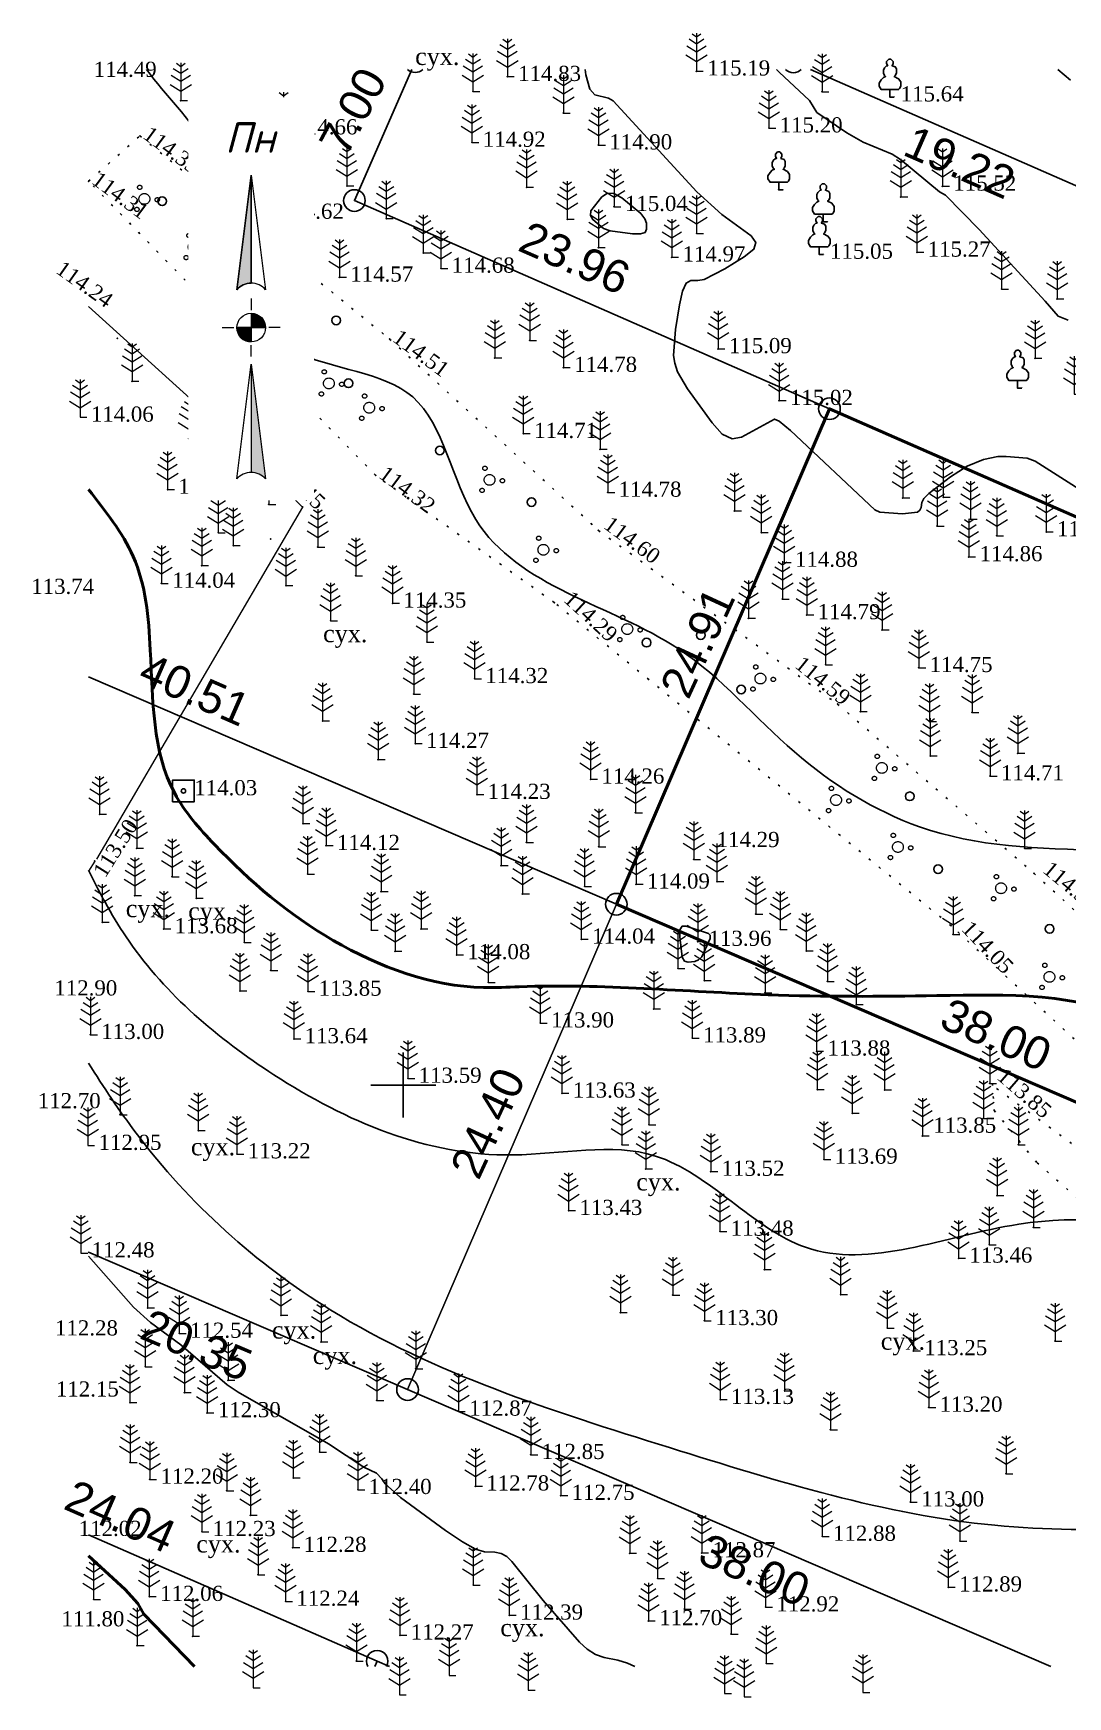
# Model space of a CAD drawing. Header units: millimetres. Extents: x 5405432.9 to 5405521, y 5524871.8 to 5524948.6.
# Drawn here: x 5405432.9 to 5405480.7, y 5524871.8 to 5524948.6 of the extents above; entities that cross this region are included whole.
import ezdxf
from ezdxf.enums import TextEntityAlignment as Align

# ---------------------------------------------------------------- set-up
doc = ezdxf.new("R2010")
doc.units = ezdxf.units.MM
doc.set_wipeout_variables(frame=1)
for name, pattern in [('DASHEDX2', [1.5, 1, -0.5]), ('HIDDEN', [0.5, 0, -0.5]), ('суцільна', [50, 50, 0])]:
    doc.linetypes.add(name, pattern=pattern)
for name, color, linetype, lineweight in [('#Лист (текст_ПН)', 250, 'Continuous', 0), ('#Штамп', 250, 'Continuous', 0), ('11900000', 1, 'Continuous', 30), ('82323000', 185, 'Сеточный', 20), ('Контур', 7, 'HIDDEN', 30), ('ТОЧКИ', 7, 'Continuous', 30), ('усл. знак', 7, 'суцільна', 20)]:
    doc.layers.add(name, color=color, linetype=linetype, lineweight=lineweight)
for name, color, linetype in [('SC007', 7, 'Continuous'), ('горизонтали', 42, 'Continuous'), ('дороги', 7, 'Continuous'), ('Ділянки_Межі', 10, 'Continuous'), ('надписи', 7, 'Continuous'), ('отметки', 7, 'Continuous'), ('промеры', 185, 'Continuous'), ('Растительность', 7, 'Continuous')]:
    doc.layers.add(name, color=color, linetype=linetype)
doc.styles.get("Standard").update_dxf_attribs({"font": 'arial.ttf'})
doc.styles.add('times', font='times.ttf')
doc.styles.add('Мой_Топо', font='isocpeui.ttf')
doc.linetypes.add('Сеточный', pattern='A,2.2,["<",Standard,S=0.5,R=90,X=0,Y=0],2.2,["<",Standard,S=0.5,R=270,X=-0.5,Y=0],0.1', length=4.5)

# ---------------------------------------------------------------- blocks, each defined once
blk = doc.blocks.new('A$C2ACB5305')
at = {"layer": 'Растительность'}
blk.add_lwpolyline([(0.2, 0), (0.2, 0), (0, 0), (0, 0.35), (-0.4, 0.35), (-0.5, 0.5), (-0.5, 0.65), (-0.4, 0.8), (-0.3, 0.9), (-0.2, 0.95), (-0.25, 1), (-0.3, 1.1), (-0.3, 1.25), (-0.25, 1.35), (-0.15, 1.45), (-0.1, 1.45), (-0.15, 1.55), (-0.15, 1.65), (-0.05, 1.75), (0.05, 1.75), (0.15, 1.65), (0.15, 1.55), (0.1, 1.45), (0.25, 1.4), (0.3, 1.3), (0.3, 1.1), (0.25, 1), (0.2, 0.95), (0.4, 0.85), (0.5, 0.7), (0.5, 0.5), (0.45, 0.4), (0.4, 0.35), (0, 0.35)], dxfattribs=at)
blk = doc.blocks.new('A$C51FE15A3')
at = {"layer": 'Растительность', "color": 94, "lineweight": 0}
for points in [[(-0.201, 1.726), (0, 1.584), (0.201, 1.726)], [(0, 1.75), (0, 0), (0.319, 0)], [(-0.447, 1.172), (0, 0.895), (0.447, 1.172)], [(-0.343, 1.489), (0, 1.267), (0.343, 1.489)], [(-0.493, 0.753), (0, 0.444), (0.493, 0.753)]]:
    blk.add_lwpolyline(points, dxfattribs=at)
blk = doc.blocks.new('SYMBOL902')
at = {"layer": 'SC007'}
blk.add_lwpolyline([(-1.25, -1.25), (-1.25, 1.25), (1.25, 1.25), (1.25, -1.25)], close=True, dxfattribs=at)
blk.add_circle((0, 0), 0.25, dxfattribs=at)
blk = doc.blocks.new('A$C72385B22')
at = {"layer": 'усл. знак'}
for centre, radius in [((0, 0), 0.625), ((-0.02, 1.49), 0.25), ((-1.29, -0.64), 0.25), ((1.28, -0.76), 0.25)]:
    blk.add_circle(centre, radius, dxfattribs=at)
blk = doc.blocks.new('*U5')
at = {"color": 0}
for points in [[(-0.113, 0), (-0.109, -0.029), (-0.097, -0.056)], [(-0.113, 0), (-0.097, -0.056), (0, 0)], [(-0.097, -0.056), (0, -0.113), (0, 0)], [(-0.097, -0.056), (-0.08, -0.08), (-0.056, -0.097)], [(-0.097, -0.056), (-0.056, -0.097), (0, -0.113)], [(-0.056, -0.097), (-0.029, -0.109), (0, -0.113)]]:
    blk.add_solid(points, dxfattribs=at)
blk = doc.blocks.new('*U6')
at = {"color": 0}
for points in [[(0, 0), (0.097, 0.056), (0, 0.113)], [(0.097, 0.056), (0.029, 0.109), (0, 0.113)], [(0, 0), (0.113, 0), (0.097, 0.056)], [(0.097, 0.056), (0.056, 0.097), (0.029, 0.109)], [(0.097, 0.056), (0.08, 0.08), (0.056, 0.097)], [(0.113, 0), (0.109, 0.029), (0.097, 0.056)]]:
    blk.add_solid(points, dxfattribs=at)
blk = doc.blocks.new('*U7')
at = {"color": 0}
for points in [[(0, -1.136), (0.021, -1.138), (0, -0.288)], [(0.021, -1.138), (0.042, -1.142), (0, -0.288)], [(0.042, -1.142), (0.062, -1.15), (0, -0.288)], [(0.062, -1.15), (0.081, -1.16), (0, -0.288)], [(0.081, -1.16), (0.098, -1.173), (0, -0.288)], [(0.098, -1.173), (0.113, -1.188), (0, -0.288)]]:
    blk.add_solid(points, dxfattribs=at)
blk = doc.blocks.new('*U8')
at = {"color": 0}
for points in [[(-0.113, 0.297), (-0.098, 0.312), (0, 1.197)], [(-0.098, 0.312), (-0.081, 0.325), (0, 1.197)], [(-0.081, 0.325), (-0.062, 0.335), (0, 1.197)], [(-0.062, 0.335), (-0.042, 0.343), (0, 1.197)], [(-0.042, 0.343), (-0.021, 0.347), (0, 1.197)], [(-0.021, 0.347), (0, 0.349), (0, 1.197)]]:
    blk.add_solid(points, dxfattribs=at)
blk = doc.blocks.new('#Північ')
at = {"color": 7}
blk.add_wipeout([(-2.901, 10.635), (2.901, 10.635), (2.901, -7.981), (-2.901, -7.981)], dxfattribs=at).dxf.layer = '#Лист (текст_ПН)'
at = {"layer": '#Лист (текст_ПН)'}
for p, q in [((-0.663, 1.748), (0, 7.043)), ((0, 7.043), (0, 2.052)), ((0, 7.043), (0.663, 1.748)), ((0, 1.337), (0, 0.807)), ((-1.337, 0), (-0.807, 0)), ((-0.662, 0), (0.662, 0)), ((0, 0.662), (0, -0.662)), ((1.337, 0), (0.807, 0)), ((0, -1.337), (0, -0.807)), ((-0.663, -6.99), (0, -1.695)), ((0, -1.695), (0.663, -6.99)), ((0, -1.695), (0, -6.686))]:
    blk.add_line(p, q, dxfattribs=at)
at = {"layer": '#Лист (текст_ПН)', "flags": 128}
for points in [[(0, 7.043), (-0.663, 1.748, -0.218585), (0, 2.052)], [(0, 0), (-0.662, 0, 0.414214), (0, -0.662)]]:
    blk.add_lwpolyline(points, format="xyb", close=True, dxfattribs=at)
at = {"layer": '#Лист (текст_ПН)'}
blk.add_circle((0, 0), 0.662, dxfattribs=at)
for centre in [(0, 1.178), (0, -7.56)]:
    blk.add_arc(centre, 0.874, 40.67981, 139.32019, dxfattribs=at)
at = {"layer": '#Лист (текст_ПН)', "xscale": 5.883850111352785, "yscale": 5.883850111352785, "zscale": 5.883850111352785}
for name in ['*U8', '*U5', '*U6', '*U7']:
    blk.add_blockref(name, (0, 0), dxfattribs=at)
at = {"layer": '#Лист (текст_ПН)', "style": 'Мой_Топо'}
blk.add_text('Пн', height=1.4, dxfattribs=at).set_placement((-1.217, 8.077))

msp = doc.modelspace()

# ---------------------------------------------------------------- linework, layer by layer
at = {"layer": '11900000', "color": 7}
for points in [[(5405450, 5524898.5, 0), (5405450, 5524901.5, 0)], [(5405450, 5524898.5, 0), (5405450, 5524901.5, 0)], [(5405448.5, 5524900, 0), (5405451.5, 5524900, 0)], [(5405448.5, 5524900, 0), (5405451.5, 5524900, 0)]]:
    msp.add_polyline3d(points, dxfattribs=at)
at = {"layer": '82323000', "color": 7}
for points, elevation in [([(5405435.456, 5524935.952), (5405442.087, 5524929.95), (5405445.347, 5524926.687), (5405435.83, 5524910.43)], 114.265), ([(5405435.741, 5524910.343), (5405435.456, 5524909.875)], 114.18)]:
    msp.add_lwpolyline(points, dxfattribs=dict(at, elevation=elevation))
at = {"layer": 'горизонтали', "color": 32}
for points in [[(5405465.637, 5524929.912, 115), (5405465.197, 5524929.842, 115), (5405464.737, 5524930.062, 115), (5405464.267, 5524930.572, 115), (5405463.127, 5524932.142, 115), (5405462.677, 5524932.932, 115), (5405462.547, 5524933.342, 115), (5405462.487, 5524933.692, 115), (5405462.587, 5524934.882, 115), (5405462.767, 5524936.022, 115), (5405462.907, 5524936.652, 115), (5405463.077, 5524937.032, 115), (5405463.287, 5524937.152, 115), (5405463.617, 5524937.152, 115), (5405463.907, 5524937.202, 115), (5405464.857, 5524937.692, 115), (5405465.757, 5524938.242, 115), (5405466.197, 5524938.592, 115), (5405466.297, 5524938.912, 115), (5405466.077, 5524939.212, 115), (5405464.727, 5524940.202, 115), (5405463.567, 5524941.242, 115), (5405459.707, 5524945.442, 115), (5405459.477, 5524945.572, 115), (5405458.857, 5524945.732, 115), (5405458.627, 5524945.982, 115), (5405458.437, 5524946.642, 115), (5405458.403, 5524946.9, 115)], [(5405467.247, 5524946.9, 115.5), (5405467.367, 5524946.772, 115.5), (5405468.777, 5524945.462, 115.5), (5405469.107, 5524944.912, 115.5)], [(5405469.107, 5524944.912, 115.5), (5405470.497, 5524943.972, 115.5), (5405471.247, 5524943.542, 115.5), (5405472.587, 5524942.982, 115.5), (5405472.977, 5524942.742, 115.5), (5405474.787, 5524941.242, 115.5), (5405475.057, 5524941.092, 115.5), (5405476.617, 5524939.502, 115.5), (5405479.657, 5524936.202, 115.5), (5405480.257, 5524935.502, 115.5), (5405480.727, 5524935.322, 115.5)], [(5405482.417, 5524926.762, 115), (5405479.207, 5524928.812, 115), (5405478.827, 5524928.942, 115), (5405477.857, 5524929.032, 115), (5405477.477, 5524929.032, 115), (5405476.817, 5524928.892, 115), (5405476.057, 5524928.582, 115), (5405475.287, 5524928.082, 115), (5405474.287, 5524927.322, 115), (5405474.057, 5524927.082, 115), (5405473.967, 5524926.902, 115), (5405473.937, 5524926.672, 115), (5405473.877, 5524926.542, 115), (5405473.767, 5524926.462, 115), (5405473.067, 5524926.382, 115), (5405472.027, 5524926.462, 115), (5405471.787, 5524926.562, 115), (5405467.897, 5524930.222, 115), (5405467.377, 5524930.652, 115), (5405467.157, 5524930.752, 115), (5405465.637, 5524929.912, 115)], [(5405435.456, 5524892.102, 112.5), (5405437.527, 5524889.742, 112.5), (5405438.317, 5524889.042, 112.5), (5405439.717, 5524888.002, 112.5), (5405441.857, 5524886.162, 112.5), (5405442.367, 5524885.812, 112.5), (5405446.547, 5524883.432, 112.5), (5405448.177, 5524882.352, 112.5), (5405448.767, 5524882.072, 112.5), (5405449.007, 5524881.822, 112.5), (5405449.157, 5524881.592, 112.5), (5405449.877, 5524880.962, 112.5), (5405451.947, 5524879.432, 112.5), (5405452.737, 5524878.902, 112.5), (5405453.337, 5524878.572, 112.5), (5405453.747, 5524878.452, 112.5), (5405454.227, 5524878.432, 112.5), (5405454.527, 5524878.372, 112.5), (5405454.787, 5524878.232, 112.5), (5405455.017, 5524878.002, 112.5), (5405456.467, 5524876.192, 112.5), (5405458.147, 5524874.282, 112.5), (5405458.497, 5524873.952, 112.5), (5405458.877, 5524873.712, 112.5), (5405459.287, 5524873.572, 112.5), (5405459.917, 5524873.442, 112.5), (5405460.357, 5524873.302, 112.5), (5405460.696, 5524873.147, 112.5)]]:
    msp.add_polyline3d(points, dxfattribs=at)
for points in [[(5405459.257, 5524939.552, 115), (5405459.567, 5524939.442, 115), (5405460.597, 5524939.312, 115), (5405460.957, 5524939.302, 115), (5405461.177, 5524939.372, 115), (5405461.237, 5524939.522, 115), (5405461.237, 5524939.802, 115), (5405461.167, 5524940.002, 115), (5405460.977, 5524940.242, 115), (5405460.097, 5524940.962, 115), (5405459.737, 5524941.162, 115), (5405459.437, 5524941.182, 115), (5405459.177, 5524941.012, 115), (5405458.667, 5524940.372, 115), (5405458.647, 5524940.152, 115), (5405458.757, 5524939.962, 115), (5405459.257, 5524939.552, 115)], [(5405463.797, 5524905.922, 114), (5405463.647, 5524905.782, 114), (5405463.467, 5524905.712, 114), (5405463.167, 5524905.672, 114), (5405462.997, 5524905.722, 114), (5405462.887, 5524905.902, 114), (5405462.777, 5524906.842, 114), (5405462.787, 5524907.172, 114), (5405462.887, 5524907.332, 114), (5405463.067, 5524907.332, 114), (5405464.107, 5524906.992, 114), (5405464.177, 5524906.922, 114), (5405464.177, 5524906.772, 114), (5405463.797, 5524905.922, 114)]]:
    msp.add_polyline3d(points, close=True, dxfattribs=at)
at = {"layer": 'горизонтали', "color": 32, "lineweight": 50}
msp.add_polyline3d([(5405435.456, 5524878.265, 112), (5405437.147, 5524876.712, 112), (5405437.727, 5524876.062, 112), (5405438.017, 5524875.572, 112), (5405440.347, 5524873.147, 112)], dxfattribs=at)
at = {"layer": 'горизонтали', "color": 32}
for points, knots in [([(5405438.141, 5524946.9), (5405438.993, 5524945.681), (5405441.821, 5524943.317), (5405440.684, 5524937.671), (5405444.794, 5524933.035), (5405451.566, 5524932.913), (5405452.841, 5524923.414), (5405462.376, 5524921.694), (5405467.678, 5524915.219), (5405474.332, 5524911.065), (5405480.954, 5524910.859), (5405487.753, 5524910.726), (5405489.619, 5524917.188), (5405495.917, 5524914.065), (5405499.639, 5524916.398), (5405503.163, 5524916.446), (5405505.422, 5524912.201), (5405510.741, 5524912.765), (5405517.045, 5524907.883), (5405517.653, 5524912.221), (5405518.2, 5524913.77)], [583.964063, 583.964063, 583.964063, 583.964063, 588.386683, 594.103196, 599.108283, 605.048663, 611.412942, 622.521559, 629.692846, 636.424411, 645.037599, 650.155211, 654.20471, 660.817642, 664.928993, 667.318617, 670.308652, 677.41329, 682.706882, 687.018483, 687.018483, 687.018483, 687.018483]), ([(5405435.456, 5524909.916), (5405436.018, 5524908.776), (5405438.058, 5524905.013), (5405444.44, 5524899.573), (5405453.206, 5524895.816), (5405462.487, 5524898.046), (5405468.665, 5524890.189), (5405477.912, 5524894.346), (5405487.765, 5524893.352), (5405494.628, 5524888.993), (5405502.439, 5524889.215), (5405504.562, 5524893.563), (5405508.71, 5524895.669), (5405513.235, 5524895.608), (5405516.651, 5524894.526), (5405518.2, 5524894.38)], [29.461431, 29.461431, 29.461431, 29.461431, 33.238106, 42.351864, 53.987263, 60.5812, 68.695045, 78.614199, 86.783744, 97.871674, 102.815261, 107.548903, 110.976626, 116.23534, 120.930213, 120.930213, 120.930213, 120.930213]), ([(5405518.2, 5524887.132), (5405515.887, 5524886.321), (5405510.865, 5524883.626), (5405503.061, 5524877.143), (5405490.607, 5524880.098), (5405476.913, 5524878.707), (5405461.824, 5524883.403), (5405447.517, 5524887.885), (5405439.136, 5524895.388), (5405436.153, 5524899.91), (5405435.456, 5524901.009)], [202.491289, 202.491289, 202.491289, 202.491289, 209.892608, 219.526566, 231.106647, 245.459521, 260.911196, 277.803065, 289.957635, 293.807609, 293.807609, 293.807609, 293.807609])]:
    msp.add_open_spline(points, degree=3, knots=knots, dxfattribs=at)
at = {"layer": 'горизонтали', "color": 32, "lineweight": 50}
msp.add_open_spline([(5405518.2, 5524902.65), (5405516.321, 5524903.674), (5405514.463, 5524907.297), (5405509.989, 5524906.658), (5405506.812, 5524904.913), (5405502.087, 5524905.078), (5405497.049, 5524903.519), (5405494.428, 5524899.014), (5405488.528, 5524899.028), (5405483.602, 5524904.357), (5405475.07, 5524904.101), (5405465.673, 5524904.056), (5405458.644, 5524904.734), (5405451.834, 5524904.358), (5405446.555, 5524906.313), (5405442.168, 5524910.026), (5405438.386, 5524914.341), (5405438.447, 5524919.318), (5405437.977, 5524924.38), (5405436.229, 5524926.498), (5405435.456, 5524927.508)], degree=3, knots=[205.870525, 205.870525, 205.870525, 205.870525, 212.423165, 215.395728, 218.258995, 223.252411, 229.279318, 232.992538, 237.766943, 244.213134, 253.624228, 261.428369, 272.933051, 274.584334, 281.85809, 288.915218, 291.908367, 298.615428, 303.009483, 306.761195, 306.761195, 306.761195, 306.761195], dxfattribs=at)
at = {"layer": 'дороги', "color": 7, "linetype": 'DASHEDX2', "elevation": 112.707}
msp.add_lwpolyline([(5405516.907, 5524916.173), (5405514.139, 5524918.61), (5405505.413, 5524925.901), (5405496.835, 5524932.918), (5405486.477, 5524941.466), (5405480.25, 5524946.9)], dxfattribs=at)
at = {"layer": 'Ділянки_Межі', "lineweight": 25}
for points in [[(5405450.392, 5524946.9), (5405447.741, 5524940.842), (5405469.694, 5524931.231), (5405459.846, 5524908.351), (5405435.456, 5524918.847)], [(5405450.392, 5524946.9), (5405447.741, 5524940.842), (5405469.694, 5524931.231), (5405504.504, 5524915.991), (5405518.2, 5524909.995)], [(5405488.863, 5524946.9), (5405485.638, 5524939.534), (5405468.813, 5524946.9)], [(5405518.2, 5524925.278), (5405503.281, 5524931.809), (5405485.638, 5524939.534), (5405468.813, 5524946.9)], [(5405479.923, 5524873.147), (5405450.2, 5524885.938), (5405435.456, 5524892.283)], [(5405435.456, 5524879.236), (5405448.794, 5524873.396), (5405449.362, 5524873.147)]]:
    msp.add_lwpolyline(points, dxfattribs=at)
at = {"layer": 'Ділянки_Межі', "lineweight": 50}
msp.add_lwpolyline([(5405459.846, 5524908.351), (5405469.694, 5524931.231), (5405504.504, 5524915.991), (5405494.751, 5524893.33)], close=True, dxfattribs=at)
at = {"layer": 'Ділянки_Межі', "lineweight": 0}
for points in [[(5405435.456, 5524918.847), (5405459.846, 5524908.351), (5405450.2, 5524885.938), (5405435.456, 5524892.283)], [(5405450.2, 5524885.938), (5405459.846, 5524908.351), (5405494.751, 5524893.33), (5405486.065, 5524873.147)], [(5405479.923, 5524873.147), (5405450.2, 5524885.938)]]:
    msp.add_lwpolyline(points, dxfattribs=at)
at = {"layer": 'Ділянки_Межі'}
for points in [[(5405435.456, 5524879.236), (5405448.794, 5524873.396), (5405448.681, 5524873.147)], [(5405448.681, 5524873.147), (5405448.794, 5524873.396), (5405449.362, 5524873.147)]]:
    msp.add_lwpolyline(points, dxfattribs=at)
at = {"layer": 'Контур', "color": 7, "linetype": 'HIDDEN'}
for points, elevation in [([(5405475.316, 5524907.356), (5405456.979, 5524922.281), (5405448.731, 5524928.148), (5405435.462, 5524941.734), (5405437.83, 5524943.827), (5405449.367, 5524934.449), (5405459.02, 5524925.611), (5405470.07, 5524917.59), (5405479.143, 5524909.781)], 113.339), ([(5405479.143, 5524909.781), (5405479.143, 5524909.781), (5405486.624, 5524902.96), (5405500.397, 5524891.973), (5405504.773, 5524889.922), (5405504.283, 5524887.655)], 114.045), ([(5405504.283, 5524887.655), (5405502.637, 5524886.68), (5405491.469, 5524893.717), (5405483.207, 5524900.101), (5405475.316, 5524907.356)], 113.339), ([(5405511.019, 5524873.147), (5405506.249, 5524877.846), (5405498.3, 5524884.518), (5405477.1, 5524900.076)], 111.795), ([(5405477.228, 5524900.076), (5405477.305, 5524898.823), (5405479.288, 5524896.413), (5405481.195, 5524894.74)], 111.795)]:
    msp.add_lwpolyline(points, dxfattribs=dict(at, elevation=elevation))
at = {"layer": 'отметки', "color": 7}
for p in [(5405463.547, 5524946.818, 115.189), (5405453.219, 5524945.885, 114.89), (5405454.809, 5524946.565, 114.834), (5405469.352, 5524945.867, 115.588), (5405439.715, 5524945.457, 114.509), (5405472.486, 5524945.62, 115.639), (5405457.398, 5524944.883, 114.894), (5405437.83, 5524943.827, 114.335), (5405444.473, 5524944.1, 114.662), (5405453.174, 5524943.527, 114.916), (5405466.895, 5524944.188, 115.197), (5405459.02, 5524943.405, 114.903), (5405443.006, 5524942.711, 114.583), (5405435.462, 5524941.734, 114.308), (5405447.394, 5524941.522, 114.643), (5405455.702, 5524941.456, 114.962), (5405467.348, 5524941.342, 115.116), (5405474.918, 5524941.502, 115.524), (5405459.742, 5524940.561, 115.041), (5405472.992, 5524941.013, 115.4), (5405443.846, 5524940.202, 114.624), (5405449.214, 5524940.008, 114.651), (5405457.579, 5524939.982, 114.97), (5405469.41, 5524939.866, 115.136), (5405463.555, 5524939.327, 114.936), (5405450.927, 5524938.429, 114.673), (5405459.015, 5524938.675, 114.972), (5405462.404, 5524938.228, 114.969), (5405469.221, 5524938.355, 115.053), (5405473.735, 5524938.453, 115.267), (5405451.739, 5524937.712, 114.679), (5405447.052, 5524937.299, 114.573), (5405477.652, 5524936.759, 115.284), (5405480.213, 5524936.298, 115.587), (5405436.781, 5524934.481, 114.271), (5405449.367, 5524934.449, 114.513), (5405455.841, 5524934.387, 114.758), (5405454.231, 5524933.578, 114.764), (5405464.546, 5524933.996, 115.093), (5405479.196, 5524933.563, 115.152), (5405457.397, 5524933.132, 114.784), (5405437.468, 5524932.5, 114.3), (5405478.389, 5524932.183, 115.088), (5405467.368, 5524931.604, 115.017), (5405440.086, 5524929.846, 114.325), (5405442.087, 5524929.95, 114.396), (5405455.548, 5524930.082, 114.711), (5405459.097, 5524929.363, 114.8), (5405441.776, 5524928.535, 114.341), (5405439.109, 5524927.501, 114.199), (5405448.731, 5524928.148, 114.316), (5405443.787, 5524926.813, 114.392), (5405445.347, 5524926.687, 114.448), (5405459.45, 5524927.366, 114.782), (5405473.083, 5524927.115, 115.034), (5405474.951, 5524927.14, 114.965), (5405465.304, 5524926.516, 114.935), (5405476.206, 5524926.134, 114.917), (5405441.448, 5524925.504, 114.259), (5405443.88, 5524925.214, 114.418), (5405459.02, 5524925.611, 114.605), (5405466.54, 5524925.513, 114.884), (5405474.671, 5524925.812, 114.968), (5405477.424, 5524925.364, 114.9), (5405479.71, 5524925.541, 114.906), (5405442.142, 5524924.912, 114.218), (5405446.049, 5524924.842, 114.426), (5405476.131, 5524924.389, 114.86), (5405440.687, 5524923.987, 114.223), (5405467.603, 5524924.131, 114.88), (5405438.824, 5524923.164, 114.04), (5405444.575, 5524923.062, 114.307), (5405447.804, 5524923.519, 114.395), (5405449.506, 5524922.247, 114.353), (5405456.979, 5524922.281, 114.291), (5405467.518, 5524922.44, 114.824), (5405446.639, 5524921.44, 114.366), (5405465.951, 5524921.554, 114.671), (5405468.647, 5524921.713, 114.79), (5405472.13, 5524921.019, 114.758), (5405451.09, 5524920.456, 114.293), (5405469.516, 5524919.409, 114.684), (5405473.824, 5524919.272, 114.747), (5405453.292, 5524918.761, 114.322), (5405450.485, 5524918.057, 114.244), (5405470.07, 5524917.59, 114.586), (5405446.274, 5524916.818, 114.27), (5405471.123, 5524917.247, 114.63), (5405474.321, 5524916.788, 114.745), (5405476.286, 5524917.209, 114.749), (5405450.555, 5524915.77, 114.274), (5405474.35, 5524915.196, 114.696), (5405478.397, 5524915.325, 114.722), (5405448.84, 5524915.029, 114.234), (5405458.657, 5524914.119, 114.258), (5405477.121, 5524914.271, 114.705), (5405453.403, 5524913.414, 114.23), (5405435.968, 5524912.509, 113.721), (5405445.365, 5524912.073, 114.222), (5405460.731, 5524912.574, 114.261), (5405437.681, 5524910.938, 113.809), (5405446.437, 5524911.055, 114.117), (5405455.693, 5524911.206, 114.193), (5405459.037, 5524911.008, 114.155), (5405478.71, 5524910.924, 114.457), (5405435.741, 5524910.343, 113.504), (5405445.582, 5524909.746, 114.177), (5405454.521, 5524910.136, 114.133), (5405463.422, 5524910.42, 114.292), (5405479.143, 5524909.781, 114.391), (5405439.318, 5524909.62, 113.846), (5405458.378, 5524909.176, 114.113), (5405460.761, 5524909.274, 114.091), (5405464.497, 5524909.399, 114.208), (5405437.592, 5524908.752, 113.665), (5405440.436, 5524908.627, 113.86), (5405448.976, 5524908.935, 114.177), (5405455.507, 5524908.825, 114.136), (5405436.088, 5524907.521, 113.445), (5405466.292, 5524907.898, 114.122), (5405438.935, 5524907.208, 113.68), (5405448.519, 5524907.159, 114.065), (5405450.82, 5524907.214, 114.123), (5405458.227, 5524906.732, 114.043), (5405467.424, 5524907.191, 114.126), (5405475.316, 5524907.356, 114.161), (5405475.404, 5524906.96, 114.045), (5405442.651, 5524906.586, 113.895), (5405449.622, 5524906.176, 114.01), (5405452.464, 5524906.012, 114.078), (5405463.609, 5524906.629, 113.959), (5405468.621, 5524906.196, 114.19), (5405443.877, 5524905.296, 113.832), (5405462.693, 5524905.385, 114.01), (5405453.924, 5524904.741, 114.028), (5405463.908, 5524904.823, 114.043), (5405469.6, 5524904.79, 114), (5405442.45, 5524904.344, 113.682), (5405445.591, 5524904.326, 113.852), (5405466.72, 5524904.261, 114.004), (5405470.93, 5524903.72, 114), (5405456.333, 5524902.86, 113.903), (5405461.572, 5524903.517, 113.935), (5405435.546, 5524902.327, 113.001), (5405444.944, 5524902.131, 113.636), (5405463.355, 5524902.168, 113.892), (5405469.102, 5524901.562, 113.878), (5405450.212, 5524900.307, 113.591), (5405469.134, 5524899.79, 113.893), (5405472.24, 5524899.78, 113.93), (5405477.1, 5524900.076, 113.848), (5405457.334, 5524899.621, 113.631), (5405436.916, 5524898.628, 112.976), (5405470.747, 5524898.7, 113.865), (5405476.81, 5524898.46, 113.81), (5405440.528, 5524897.898, 113.106), (5405461.348, 5524898.17, 113.588), (5405473.99, 5524897.65, 113.85), (5405442.314, 5524896.817, 113.217), (5405460.105, 5524897.248, 113.564), (5405478.424, 5524897.247, 113.732), (5405461.205, 5524896.132, 113.439), (5405464.21, 5524896.009, 113.518), (5405469.439, 5524896.57, 113.694), (5405477.44, 5524894.9, 113.67), (5405457.641, 5524894.202, 113.432), (5405464.631, 5524893.245, 113.483), (5405479.12, 5524893.43, 113.57), (5405477.08, 5524892.63, 113.53), (5405466.689, 5524891.481, 113.444), (5405475.662, 5524892.001, 113.459), (5405462.456, 5524890.305, 113.348), (5405470.209, 5524890.323, 113.385), (5405438.184, 5524889.711, 112.55), (5405444.348, 5524889.369, 112.811), (5405460.032, 5524889.498, 113.251), (5405463.915, 5524889.115, 113.3), (5405439.647, 5524888.531, 112.539), (5405472.368, 5524888.777, 113.257), (5405446.202, 5524888.14, 112.885), (5405473.577, 5524887.728, 113.249), (5405480.121, 5524888.18, 113.297), (5405438.073, 5524886.991, 112.307), (5405450.579, 5524886.9, 112.999), (5405441.903, 5524886.371, 112.523), (5405437.367, 5524885.34, 112.159), (5405439.887, 5524885.797, 112.327), (5405448.776, 5524885.439, 112.781), (5405464.645, 5524885.475, 113.127), (5405467.624, 5524885.883, 113.235), (5405440.932, 5524884.862, 112.303), (5405452.545, 5524884.934, 112.873), (5405474.284, 5524885.116, 113.199), (5405469.74, 5524884.082, 113.133), (5405446.133, 5524883.056, 112.447), (5405455.893, 5524882.933, 112.847), (5405437.379, 5524882.577, 112.123), (5405438.284, 5524881.793, 112.202), (5405444.918, 5524881.86, 112.314), (5405447.904, 5524881.315, 112.404), (5405453.336, 5524881.478, 112.775), (5405477.855, 5524882.054, 113.116), (5405441.845, 5524881.267, 112.235), (5405457.28, 5524881.045, 112.749), (5405473.434, 5524880.742, 113.004), (5405442.937, 5524880.137, 112.258), (5405440.696, 5524879.375, 112.233), (5405469.359, 5524879.155, 112.885), (5405444.895, 5524878.646, 112.283), (5405460.465, 5524878.381, 112.798), (5405463.793, 5524878.396, 112.865), (5405475.721, 5524878.94, 112.938), (5405443.291, 5524877.386, 112.268), (5405453.235, 5524876.911, 112.358), (5405461.749, 5524877.219, 112.82), (5405475.187, 5524876.815, 112.891), (5405435.686, 5524876.247, 111.833), (5405438.265, 5524876.379, 112.062), (5405444.56, 5524876.156, 112.237), (5405454.901, 5524875.517, 112.391), (5405461.328, 5524875.26, 112.703), (5405462.99, 5524875.804, 112.76), (5405466.74, 5524875.893, 112.92), (5405440.272, 5524874.552, 112.068), (5405449.846, 5524874.597, 112.272), (5405465.151, 5524874.646, 112.863), (5405437.701, 5524874.114, 111.904), (5405447.834, 5524873.405, 112.287), (5405466.775, 5524873.291, 112.844)]:
    msp.add_point(p, dxfattribs=at)
at = {"layer": 'Растительность', "color": 7}
for centre in [(5405438.86, 5524940.813), (5405442.056, 5524939.201), (5405442.53, 5524937.589), (5405446.896, 5524935.312), (5405447.466, 5524932.404), (5405451.692, 5524929.302, 114.5), (5405455.923, 5524926.92), (5405461.246, 5524920.429), (5405463.745, 5524920.777), (5405465.619, 5524918.265), (5405473.402, 5524913.333), (5405474.713, 5524909.965), (5405479.87, 5524907.214)]:
    msp.add_circle(centre, 0.2, dxfattribs=at)
at = {"layer": 'ТОЧКИ'}
for centre in [(5405447.741, 5524940.842), (5405469.694, 5524931.231), (5405459.846, 5524908.351, 107.24), (5405450.2, 5524885.938)]:
    msp.add_circle(centre, 0.5, dxfattribs=at)
for centre, start, end in [((5405450.548, 5524947.255), 225.24465, 269.98523), ((5405450.548, 5524947.255), 270.01477, 314.75535), ((5405468.03, 5524947.243, 107.24), 223.32361, 269.93447), ((5405468.029, 5524947.243, 107.24), 270.06553, 316.67639), ((5405448.794, 5524873.396), 90.01731, 209.92742), ((5405448.794, 5524873.396), 330.07258, 89.98269)]:
    msp.add_arc(centre, 0.5, start, end, dxfattribs=at)

# ---------------------------------------------------------------- block references
at = {"layer": 'отметки', "color": 7, "xscale": 0.400000000372529, "yscale": 0.400000000372529, "zscale": 0.400000000372529}
msp.add_blockref('SYMBOL902', (5405439.843, 5524913.582, 114.033), dxfattribs=at)
at = {"layer": 'Растительность', "color": 7}
for name, p in [('A$C51FE15A3', (5405454.809, 5524946.565, 114.834)), ('A$C51FE15A3', (5405463.547, 5524946.818, 115.189)), ('A$C51FE15A3', (5405453.219, 5524945.885, 114.89)), ('A$C51FE15A3', (5405469.352, 5524945.867, 115.588)), ('A$C2ACB5305', (5405472.486, 5524945.62, 115.639)), ('A$C51FE15A3', (5405439.715, 5524945.457, 114.509)), ('A$C51FE15A3', (5405457.398, 5524944.883, 114.894)), ('A$C51FE15A3', (5405444.473, 5524944.1, 114.662)), ('A$C51FE15A3', (5405466.895, 5524944.188, 115.197)), ('A$C51FE15A3', (5405453.174, 5524943.527, 114.916)), ('A$C51FE15A3', (5405459.02, 5524943.405, 114.903)), ('A$C51FE15A3', (5405443.006, 5524942.711, 114.583)), ('A$C51FE15A3', (5405447.394, 5524941.522, 114.643)), ('A$C51FE15A3', (5405455.702, 5524941.456, 114.962)), ('A$C2ACB5305', (5405467.348, 5524941.342, 115.116)), ('A$C51FE15A3', (5405472.992, 5524941.013, 115.4)), ('A$C51FE15A3', (5405474.918, 5524941.502, 115.524)), ('A$C51FE15A3', (5405459.742, 5524940.561, 115.041)), ('A$C51FE15A3', (5405443.846, 5524940.202, 114.624)), ('A$C51FE15A3', (5405449.214, 5524940.008, 114.651)), ('A$C51FE15A3', (5405457.579, 5524939.982, 114.97)), ('A$C2ACB5305', (5405469.41, 5524939.866, 115.136)), ('A$C51FE15A3', (5405463.555, 5524939.327, 114.936)), ('A$C51FE15A3', (5405450.927, 5524938.429, 114.673)), ('A$C51FE15A3', (5405459.015, 5524938.675, 114.972)), ('A$C51FE15A3', (5405462.404, 5524938.228, 114.969)), ('A$C2ACB5305', (5405469.221, 5524938.355, 115.053)), ('A$C51FE15A3', (5405473.735, 5524938.453, 115.267)), ('A$C51FE15A3', (5405447.052, 5524937.299, 114.573)), ('A$C51FE15A3', (5405451.739, 5524937.712, 114.679)), ('A$C51FE15A3', (5405477.652, 5524936.759, 115.284)), ('A$C51FE15A3', (5405480.213, 5524936.298, 115.587)), ('A$C51FE15A3', (5405455.841, 5524934.387, 114.758)), ('A$C51FE15A3', (5405454.231, 5524933.578, 114.764)), ('A$C51FE15A3', (5405464.546, 5524933.996, 115.093)), ('A$C51FE15A3', (5405479.196, 5524933.563, 115.152)), ('A$C51FE15A3', (5405457.397, 5524933.132, 114.784)), ('A$C51FE15A3', (5405437.468, 5524932.5, 114.3)), ('A$C2ACB5305', (5405478.389, 5524932.183, 115.088)), ('A$C51FE15A3', (5405481.01, 5524931.905, 115.168)), ('A$C51FE15A3', (5405467.368, 5524931.604, 115.017)), ('A$C51FE15A3', (5405435.062, 5524930.834, 114.056)), ('A$C51FE15A3', (5405440.086, 5524929.846, 114.325)), ('A$C51FE15A3', (5405455.548, 5524930.082, 114.711)), ('A$C51FE15A3', (5405459.097, 5524929.363, 114.8)), ('A$C51FE15A3', (5405441.776, 5524928.535, 114.341)), ('A$C51FE15A3', (5405439.109, 5524927.501, 114.199)), ('A$C51FE15A3', (5405459.45, 5524927.366, 114.782)), ('A$C51FE15A3', (5405443.787, 5524926.813, 114.392)), ('A$C51FE15A3', (5405465.304, 5524926.516, 114.935)), ('A$C51FE15A3', (5405473.083, 5524927.115, 115.034)), ('A$C51FE15A3', (5405474.951, 5524927.14, 114.965)), ('A$C51FE15A3', (5405474.671, 5524925.812, 114.968)), ('A$C51FE15A3', (5405476.206, 5524926.134, 114.917)), ('A$C51FE15A3', (5405441.448, 5524925.504, 114.259)), ('A$C51FE15A3', (5405442.142, 5524924.912, 114.218)), ('A$C51FE15A3', (5405466.54, 5524925.513, 114.884)), ('A$C51FE15A3', (5405477.424, 5524925.364, 114.9)), ('A$C51FE15A3', (5405479.71, 5524925.541, 114.906)), ('A$C51FE15A3', (5405446.049, 5524924.842, 114.426)), ('A$C51FE15A3', (5405467.603, 5524924.131, 114.88)), ('A$C51FE15A3', (5405476.131, 5524924.389, 114.86)), ('A$C51FE15A3', (5405440.687, 5524923.987, 114.223)), ('A$C51FE15A3', (5405447.804, 5524923.519, 114.395)), ('A$C51FE15A3', (5405438.824, 5524923.164, 114.04)), ('A$C51FE15A3', (5405444.575, 5524923.062, 114.307)), ('A$C51FE15A3', (5405449.506, 5524922.247, 114.353)), ('A$C51FE15A3', (5405467.518, 5524922.44, 114.824)), ('A$C51FE15A3', (5405446.639, 5524921.44, 114.366)), ('A$C51FE15A3', (5405465.951, 5524921.554, 114.671)), ('A$C51FE15A3', (5405468.647, 5524921.713, 114.79)), ('A$C51FE15A3', (5405451.09, 5524920.456, 114.293)), ('A$C51FE15A3', (5405472.13, 5524921.019, 114.758)), ('A$C51FE15A3', (5405453.292, 5524918.761, 114.322)), ('A$C51FE15A3', (5405469.516, 5524919.409, 114.684)), ('A$C51FE15A3', (5405473.824, 5524919.272, 114.747)), ('A$C51FE15A3', (5405450.485, 5524918.057, 114.244)), ('A$C51FE15A3', (5405471.123, 5524917.247, 114.63)), ('A$C51FE15A3', (5405476.286, 5524917.209, 114.749)), ('A$C51FE15A3', (5405446.274, 5524916.818, 114.27)), ('A$C51FE15A3', (5405474.321, 5524916.788, 114.745)), ('A$C51FE15A3', (5405450.555, 5524915.77, 114.274)), ('A$C51FE15A3', (5405448.84, 5524915.029, 114.234)), ('A$C51FE15A3', (5405474.35, 5524915.196, 114.696)), ('A$C51FE15A3', (5405478.397, 5524915.325, 114.722)), ('A$C51FE15A3', (5405477.121, 5524914.271, 114.705)), ('A$C51FE15A3', (5405453.403, 5524913.414, 114.23)), ('A$C51FE15A3', (5405458.657, 5524914.119, 114.258)), ('A$C51FE15A3', (5405435.968, 5524912.509, 113.721)), ('A$C51FE15A3', (5405445.365, 5524912.073, 114.222)), ('A$C51FE15A3', (5405460.731, 5524912.574, 114.261)), ('A$C51FE15A3', (5405446.437, 5524911.055, 114.117)), ('A$C51FE15A3', (5405455.693, 5524911.206, 114.193)), ('A$C51FE15A3', (5405437.681, 5524910.938, 113.809)), ('A$C51FE15A3', (5405459.037, 5524911.008, 114.155)), ('A$C51FE15A3', (5405463.422, 5524910.42, 114.292)), ('A$C51FE15A3', (5405478.71, 5524910.924, 114.457)), ('A$C51FE15A3', (5405439.318, 5524909.62, 113.846)), ('A$C51FE15A3', (5405445.582, 5524909.746, 114.177)), ('A$C51FE15A3', (5405454.521, 5524910.136, 114.133)), ('A$C51FE15A3', (5405437.592, 5524908.752, 113.665)), ('A$C51FE15A3', (5405448.976, 5524908.935, 114.177)), ('A$C51FE15A3', (5405455.507, 5524908.825, 114.136)), ('A$C51FE15A3', (5405458.378, 5524909.176, 114.113)), ('A$C51FE15A3', (5405460.761, 5524909.274, 114.091)), ('A$C51FE15A3', (5405464.497, 5524909.399, 114.208)), ('A$C51FE15A3', (5405440.436, 5524908.627, 113.86)), ('A$C51FE15A3', (5405436.088, 5524907.521, 113.445)), ('A$C51FE15A3', (5405438.935, 5524907.208, 113.68)), ('A$C51FE15A3', (5405450.82, 5524907.214, 114.123)), ('A$C51FE15A3', (5405466.292, 5524907.898, 114.122)), ('A$C51FE15A3', (5405442.651, 5524906.586, 113.895)), ('A$C51FE15A3', (5405448.519, 5524907.159, 114.065)), ('A$C51FE15A3', (5405458.227, 5524906.732, 114.043)), ('A$C51FE15A3', (5405463.609, 5524906.629, 113.959)), ('A$C51FE15A3', (5405467.424, 5524907.191, 114.126)), ('A$C51FE15A3', (5405475.404, 5524906.96, 114.045)), ('A$C51FE15A3', (5405449.622, 5524906.176, 114.01)), ('A$C51FE15A3', (5405452.464, 5524906.012, 114.078)), ('A$C51FE15A3', (5405468.621, 5524906.196, 114.19)), ('A$C51FE15A3', (5405443.877, 5524905.296, 113.832)), ('A$C51FE15A3', (5405462.693, 5524905.385, 114.01)), ('A$C51FE15A3', (5405442.45, 5524904.344, 113.682)), ('A$C51FE15A3', (5405445.591, 5524904.326, 113.852)), ('A$C51FE15A3', (5405453.924, 5524904.741, 114.028)), ('A$C51FE15A3', (5405463.908, 5524904.823, 114.043)), ('A$C51FE15A3', (5405466.72, 5524904.261, 114.004)), ('A$C51FE15A3', (5405469.6, 5524904.79, 114)), ('A$C51FE15A3', (5405461.572, 5524903.517, 113.935)), ('A$C51FE15A3', (5405470.93, 5524903.72, 114)), ('A$C51FE15A3', (5405456.333, 5524902.86, 113.903)), ('A$C51FE15A3', (5405435.546, 5524902.327, 113.001)), ('A$C51FE15A3', (5405444.944, 5524902.131, 113.636)), ('A$C51FE15A3', (5405463.355, 5524902.168, 113.892)), ('A$C51FE15A3', (5405469.102, 5524901.562, 113.878)), ('A$C51FE15A3', (5405450.212, 5524900.307, 113.591)), ('A$C51FE15A3', (5405457.334, 5524899.621, 113.631)), ('A$C51FE15A3', (5405469.134, 5524899.79, 113.893)), ('A$C51FE15A3', (5405472.24, 5524899.78, 113.93)), ('A$C51FE15A3', (5405477.1, 5524900.076, 111.795)), ('A$C51FE15A3', (5405436.916, 5524898.628, 112.976)), ('A$C51FE15A3', (5405461.348, 5524898.17, 113.588)), ('A$C51FE15A3', (5405470.747, 5524898.7, 113.865)), ('A$C51FE15A3', (5405476.81, 5524898.46, 113.81)), ('A$C51FE15A3', (5405440.528, 5524897.898, 113.106)), ('A$C51FE15A3', (5405460.105, 5524897.248, 113.564)), ('A$C51FE15A3', (5405473.99, 5524897.65, 113.85)), ('A$C51FE15A3', (5405478.424, 5524897.247, 113.732)), ('A$C51FE15A3', (5405435.419, 5524897.207, 112.953)), ('A$C51FE15A3', (5405442.314, 5524896.817, 113.217)), ('A$C51FE15A3', (5405469.439, 5524896.57, 113.694)), ('A$C51FE15A3', (5405461.205, 5524896.132, 113.439)), ('A$C51FE15A3', (5405464.21, 5524896.009, 113.518)), ('A$C51FE15A3', (5405457.641, 5524894.202, 113.432)), ('A$C51FE15A3', (5405477.44, 5524894.9, 113.67)), ('A$C51FE15A3', (5405479.12, 5524893.43, 113.57)), ('A$C51FE15A3', (5405464.631, 5524893.245, 113.483)), ('A$C51FE15A3', (5405477.08, 5524892.63, 113.53)), ('A$C51FE15A3', (5405435.1, 5524892.242, 112.485)), ('A$C51FE15A3', (5405475.662, 5524892.001, 113.459)), ('A$C51FE15A3', (5405466.689, 5524891.481, 113.444)), ('A$C51FE15A3', (5405470.209, 5524890.323, 113.385)), ('A$C51FE15A3', (5405438.184, 5524889.711, 112.55)), ('A$C51FE15A3', (5405462.456, 5524890.305, 113.348)), ('A$C51FE15A3', (5405444.348, 5524889.369, 112.811)), ('A$C51FE15A3', (5405460.032, 5524889.498, 113.251)), ('A$C51FE15A3', (5405463.915, 5524889.115, 113.3)), ('A$C51FE15A3', (5405472.368, 5524888.777, 113.257)), ('A$C51FE15A3', (5405439.647, 5524888.531, 112.539)), ('A$C51FE15A3', (5405446.202, 5524888.14, 112.885)), ('A$C51FE15A3', (5405480.121, 5524888.18, 113.297)), ('A$C51FE15A3', (5405473.577, 5524887.728, 113.249)), ('A$C51FE15A3', (5405438.073, 5524886.991, 112.307)), ('A$C51FE15A3', (5405450.579, 5524886.9, 112.999)), ('A$C51FE15A3', (5405439.887, 5524885.797, 112.327)), ('A$C51FE15A3', (5405441.903, 5524886.371, 112.523)), ('A$C51FE15A3', (5405467.624, 5524885.883, 113.235)), ('A$C51FE15A3', (5405437.367, 5524885.34, 112.159)), ('A$C51FE15A3', (5405448.776, 5524885.439, 112.781)), ('A$C51FE15A3', (5405452.545, 5524884.934, 112.873)), ('A$C51FE15A3', (5405464.645, 5524885.475, 113.127)), ('A$C51FE15A3', (5405474.284, 5524885.116, 113.199)), ('A$C51FE15A3', (5405440.932, 5524884.862, 112.303)), ('A$C51FE15A3', (5405469.74, 5524884.082, 113.133)), ('A$C51FE15A3', (5405446.133, 5524883.056, 112.447)), ('A$C51FE15A3', (5405455.893, 5524882.933, 112.847)), ('A$C51FE15A3', (5405437.379, 5524882.577, 112.123)), ('A$C51FE15A3', (5405444.918, 5524881.86, 112.314)), ('A$C51FE15A3', (5405477.855, 5524882.054, 113.116)), ('A$C51FE15A3', (5405438.284, 5524881.793, 112.202)), ('A$C51FE15A3', (5405441.845, 5524881.267, 112.235)), ('A$C51FE15A3', (5405447.904, 5524881.315, 112.404)), ('A$C51FE15A3', (5405453.336, 5524881.478, 112.775)), ('A$C51FE15A3', (5405457.28, 5524881.045, 112.749)), ('A$C51FE15A3', (5405473.434, 5524880.742, 113.004)), ('A$C51FE15A3', (5405442.937, 5524880.137, 112.258)), ('A$C51FE15A3', (5405440.696, 5524879.375, 112.233)), ('A$C51FE15A3', (5405469.359, 5524879.155, 112.885)), ('A$C51FE15A3', (5405475.721, 5524878.94, 112.938)), ('A$C51FE15A3', (5405444.895, 5524878.646, 112.283)), ('A$C51FE15A3', (5405460.465, 5524878.381, 112.798)), ('A$C51FE15A3', (5405463.793, 5524878.396, 112.865)), ('A$C51FE15A3', (5405443.291, 5524877.386, 112.268)), ('A$C51FE15A3', (5405453.235, 5524876.911, 112.358)), ('A$C51FE15A3', (5405461.749, 5524877.219, 112.82)), ('A$C51FE15A3', (5405475.187, 5524876.815, 112.891)), ('A$C51FE15A3', (5405435.686, 5524876.247, 111.833)), ('A$C51FE15A3', (5405438.265, 5524876.379, 112.062)), ('A$C51FE15A3', (5405444.56, 5524876.156, 112.237)), ('A$C51FE15A3', (5405462.99, 5524875.804, 112.76)), ('A$C51FE15A3', (5405466.74, 5524875.893, 112.92)), ('A$C51FE15A3', (5405454.901, 5524875.517, 112.391)), ('A$C51FE15A3', (5405461.328, 5524875.26, 112.703)), ('A$C51FE15A3', (5405440.272, 5524874.552, 112.068)), ('A$C51FE15A3', (5405449.846, 5524874.597, 112.272)), ('A$C51FE15A3', (5405465.151, 5524874.646, 112.863)), ('A$C51FE15A3', (5405437.701, 5524874.114, 111.904)), ('A$C51FE15A3', (5405447.834, 5524873.405, 112.287)), ('A$C51FE15A3', (5405452.114, 5524872.732, 112.228)), ('A$C51FE15A3', (5405466.775, 5524873.291, 112.844)), ('A$C51FE15A3', (5405443.061, 5524872.167, 112.103)), ('A$C51FE15A3', (5405455.779, 5524872.054, 112.284)), ('A$C51FE15A3', (5405464.848, 5524871.91, 112.578)), ('A$C51FE15A3', (5405471.244, 5524871.955, 112.897)), ('A$C51FE15A3', (5405449.82, 5524871.843, 112.239)), ('A$C51FE15A3', (5405465.751, 5524871.756, 112.563))]:
    msp.add_blockref(name, p, dxfattribs=at)
at = {"layer": 'усл. знак', "color": 7, "linetype": 'суцільна', "lineweight": 13, "xscale": 0.3999999998750298, "yscale": 0.3999999998750298, "zscale": 0.3999999998750298, "rotation": 265.3647753868261}
for p in [(5405438.036, 5524940.919), (5405443.599, 5524939.138, 113.339), (5405440.313, 5524938.696), (5405444.761, 5524935.998), (5405446.561, 5524932.4), (5405448.427, 5524931.278), (5405453.987, 5524927.945), (5405456.476, 5524924.717), (5405460.352, 5524921.057), (5405466.504, 5524918.771), (5405472.117, 5524914.644), (5405469.999, 5524913.162), (5405472.858, 5524910.993), (5405477.624, 5524909.088), (5405479.861, 5524904.995)]:
    msp.add_blockref('A$C72385B22', p, dxfattribs=at)

# ---------------------------------------------------------------- texts
at = {"layer": 'надписи', "color": 7, "style": 'times'}
for p in [(5405450.549, 5524947.902, 111.861), (5405446.295, 5524921.25, 111.861), (5405437.175, 5524908.552, 111.861), (5405440.061, 5524908.437, 111.861), (5405440.185, 5524897.555, 111.861), (5405460.768, 5524895.932, 111.861), (5405443.931, 5524889.093, 111.861), (5405472.065, 5524888.577, 111.861), (5405445.816, 5524887.919, 111.861), (5405440.435, 5524879.216, 111.861), (5405454.484, 5524875.348, 111.861)]:
    msp.add_text('сух.', height=0.8, dxfattribs=at).set_placement(p, align=Align.TOP_LEFT)
at = {"layer": 'отметки', "color": 7, "style": 'times'}
for s, p in [('114.49', (5405435.696, 5524947.255, 114.489)), ('114.83', (5405455.309, 5524947.065, 114.834)), ('115.19', (5405464.047, 5524947.318, 115.189)), ('115.64', (5405472.986, 5524946.12, 115.639)), ('114.66', (5405444.973, 5524944.6, 114.662)), ('115.20', (5405467.395, 5524944.688, 115.197)), ('114.92', (5405453.674, 5524944.027, 114.916)), ('114.90', (5405459.52, 5524943.905, 114.903)), ('115.52', (5405475.418, 5524942.002, 115.524)), ('114.62', (5405444.346, 5524940.702, 114.624)), ('115.04', (5405460.242, 5524941.061, 115.041)), ('115.27', (5405474.235, 5524938.953, 115.267)), ('114.68', (5405452.239, 5524938.212, 114.679)), ('114.97', (5405462.904, 5524938.728, 114.969)), ('115.05', (5405469.721, 5524938.855, 115.053)), ('114.57', (5405447.552, 5524937.799, 114.573)), ('115.09', (5405465.046, 5524934.496, 115.093)), ('114.78', (5405457.897, 5524933.632, 114.784)), ('115.02', (5405467.868, 5524932.104, 115.017)), ('114.06', (5405435.562, 5524931.334, 114.056)), ('114.71', (5405456.048, 5524930.582, 114.711)), ('114.20', (5405439.609, 5524928.001, 114.199)), ('114.78', (5405459.95, 5524927.866, 114.782)), ('114.91', (5405480.21, 5524926.041, 114.906)), ('114.88', (5405468.103, 5524924.631, 114.88)), ('114.86', (5405476.631, 5524924.889, 114.86)), ('114.04', (5405439.324, 5524923.664, 114.04)), ('113.74', (5405432.808, 5524923.38, 113.737)), ('114.35', (5405450.006, 5524922.747, 114.353)), ('114.79', (5405469.147, 5524922.213, 114.79)), ('114.75', (5405474.324, 5524919.772, 114.747)), ('114.32', (5405453.792, 5524919.261, 114.322)), ('114.27', (5405451.055, 5524916.27, 114.274)), ('114.26', (5405459.157, 5524914.619, 114.258)), ('114.71', (5405477.621, 5524914.771, 114.705)), ('114.03', (5405440.343, 5524914.082, 114.033)), ('114.03', (5405440.343, 5524914.082, 114.033)), ('114.23', (5405453.903, 5524913.914, 114.23)), ('114.12', (5405446.937, 5524911.555, 114.117)), ('114.29', (5405464.48, 5524911.69, 114.292)), ('114.09', (5405461.261, 5524909.774, 114.091)), ('113.68', (5405439.435, 5524907.708, 113.68)), ('114.04', (5405458.727, 5524907.232, 114.043)), ('113.96', (5405464.109, 5524907.129, 113.959)), ('114.08', (5405452.964, 5524906.512, 114.078)), ('112.90', (5405433.876, 5524904.837, 112.9)), ('113.85', (5405446.091, 5524904.826, 113.852)), ('113.00', (5405436.046, 5524902.827, 113.001)), ('113.90', (5405456.833, 5524903.36, 113.903)), ('113.64', (5405445.444, 5524902.631, 113.636)), ('113.89', (5405463.855, 5524902.668, 113.892)), ('113.88', (5405469.602, 5524902.062, 113.878)), ('113.59', (5405450.712, 5524900.807, 113.591)), ('113.63', (5405457.834, 5524900.121, 113.631)), ('112.70', (5405433.11, 5524899.631, 112.704)), ('112.95', (5405435.919, 5524897.707, 112.953)), ('113.22', (5405442.814, 5524897.317, 113.217)), ('113.69', (5405469.939, 5524897.07, 113.694)), ('113.52', (5405464.71, 5524896.509, 113.518)), ('113.43', (5405458.141, 5524894.702, 113.432)), ('113.48', (5405465.131, 5524893.745, 113.483)), ('112.48', (5405435.6, 5524892.742, 112.485)), ('113.46', (5405476.162, 5524892.501, 113.459)), ('112.28', (5405433.907, 5524889.138, 112.278)), ('112.54', (5405440.147, 5524889.031, 112.539)), ('113.30', (5405464.415, 5524889.615, 113.3)), ('113.25', (5405474.077, 5524888.228, 113.249)), ('112.15', (5405433.948, 5524886.318, 112.154)), ('113.13', (5405465.145, 5524885.975, 113.127)), ('112.30', (5405441.432, 5524885.362, 112.303)), ('112.87', (5405453.045, 5524885.434, 112.873)), ('113.20', (5405474.784, 5524885.616, 113.199)), ('112.85', (5405456.393, 5524883.433, 112.847)), ('112.20', (5405438.784, 5524882.293, 112.202)), ('112.40', (5405448.404, 5524881.815, 112.404)), ('112.78', (5405453.836, 5524881.978, 112.775)), ('112.75', (5405457.78, 5524881.545, 112.749)), ('113.00', (5405473.934, 5524881.242, 113.004)), ('112.02', (5405435.001, 5524879.88, 112.022)), ('112.23', (5405441.196, 5524879.875, 112.233)), ('112.28', (5405445.395, 5524879.146, 112.283)), ('112.88', (5405469.859, 5524879.655, 112.885)), ('112.87', (5405464.293, 5524878.896, 112.865)), ('112.06', (5405438.765, 5524876.879, 112.062)), ('112.89', (5405475.687, 5524877.315, 112.891)), ('112.24', (5405445.06, 5524876.656, 112.237)), ('112.39', (5405455.401, 5524876.017, 112.391)), ('112.92', (5405467.24, 5524876.393, 112.92)), ('111.80', (5405434.204, 5524875.705, 111.801)), ('112.70', (5405461.828, 5524875.76, 112.703)), ('112.27', (5405450.346, 5524875.097, 112.272))]:
    msp.add_text(s, height=0.7, dxfattribs=at).set_placement(p, align=Align.TOP_LEFT)
for s, rotation, p in [('114.33', 323.45013, (5405438.33, 5524944.327, 114.335)), ('114.31', 323.45013, (5405435.962, 5524942.234, 114.308)), ('114.24', 324.58521, (5405434.295, 5524938.113, 114.245)), ('114.51', 323.45013, (5405449.867, 5524934.949, 114.513)), ('114.40', 320.43545, (5405440.733, 5524932.263, 114.396)), ('114.45', 316.67489, (5405444.355, 5524929.025, 114.448)), ('114.32', 323.45013, (5405449.231, 5524928.648, 114.316)), ('114.60', 323.45013, (5405459.62, 5524926.318, 114.605)), ('114.29', 317.51605, (5405457.829, 5524922.886, 114.291)), ('114.59', 321.04763, (5405468.48, 5524919.866, 114.586)), ('113.50', 57.97073, (5405435.628, 5524909.898, 113.504)), ('114.39', 320.26567, (5405479.95, 5524910.4, 114.391)), ('114.05', 313.70968, (5405476.256, 5524907.662, 114.045)), ('113.85', 319.01725, (5405477.839, 5524900.848, 113.848))]:
    msp.add_text(s, height=0.7, rotation=rotation, dxfattribs=at).set_placement(p, align=Align.TOP_LEFT)
msp.add_text('113.85', height=0.7, dxfattribs=at).set_placement((5405474.49, 5524898.15, 113.85), align=Align.MIDDLE_LEFT)
at = {"layer": 'промеры', "char_height": 1.5, "attachment_point": 1}
for s, insert, rotation in [('7.00', (5405446.046, 5524943.537), 61.91278), ('19.22', (5405473.616, 5524944.351), 336.35584), ('23.96', (5405455.828, 5524939.936), 336.35584), ('24.91', (5405461.817, 5524918.376), 65.21549), ('40.51', (5405438.269, 5524920.003, -107.24), 336.35584), ('38.00', (5405475.297, 5524904.069), 336.35584), ('24.40', (5405452.122, 5524896.183), 65.21549), ('20.35', (5405438.339, 5524889.709), 337.03806), ('24.04', (5405434.835, 5524881.829), 336.35584), ('38.00', (5405464.137, 5524879.347), 336.35584)]:
    msp.add_mtext(s, dxfattribs=dict(at, insert=insert, rotation=rotation))

# ---------------------------------------------------------------- next in the draw order: block references
at = {"layer": '#Штамп'}
msp.add_blockref('#Північ', (5405442.973, 5524934.977, 127.16), dxfattribs=at)

doc.saveas('drawing.dxf')
